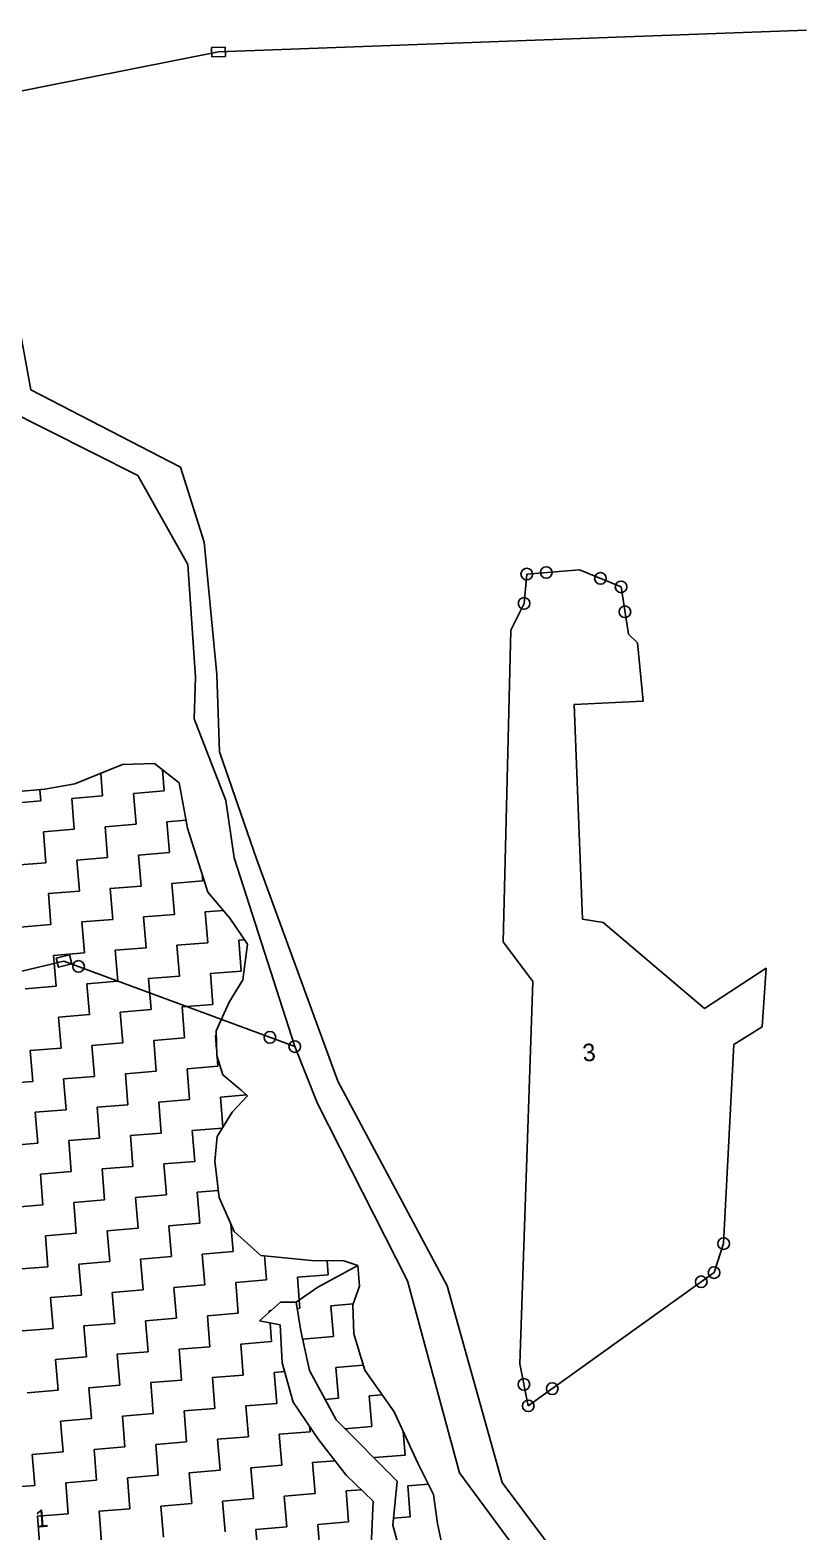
# Model space of a CAD drawing. Header units: metres. Extents: x 307122 to 311809, y 1926082 to 1930533.
# Drawn here: x 309282 to 309685, y 1929497 to 1930282 of the extents above; entities that cross this region are included whole.
import ezdxf

# ---------------------------------------------------------------- set-up
doc = ezdxf.new("R2010")
doc.units = ezdxf.units.M
for name, color, linetype in [('POLY_HATCH', 12, 'Continuous'), ('POLY_PARCEL', 6, 'Continuous'), ('POLY_ROAD', 30, 'Continuous'), ('TEXT_PARCEL', 7, 'Continuous'), ('V_BOUND_LINE', 7, 'Continuous')]:
    doc.layers.add(name, color=color, linetype=linetype)
doc.styles.add('TEXT_MAP', font='')
doc.styles.get('TEXT_MAP').set_extended_font_data('Kruti Dev 050')

msp = doc.modelspace()

# ---------------------------------------------------------------- linework, layer by layer
for points in [[(309376.88, 1930273.23), (309383.97, 1930273.49), (309384.15, 1930268.58), (309377.06, 1930268.32)], [(309303.74, 1929794.29), (309296.84, 1929792.62), (309295.68, 1929797.39), (309302.58, 1929799.06)]]:
    msp.add_lwpolyline(points, close=True)
for centre in [(309541.69, 1929998.04), (309551.86, 1929998.88), (309580.2, 1929995.79), (309590.98, 1929991.36), (309540.26, 1929982.74), (309592.99, 1929978.33), (309307.32, 1929793.02), (309407.38, 1929755.95), (309420.35, 1929751.15), (309644.62, 1929648.16), (309639.6, 1929633), (309632.89, 1929628.2), (309540.18, 1929574.58), (309555, 1929572.36), (309542.47, 1929563.38)]:
    msp.add_circle(centre, 3.04)
at = {"layer": 'POLY_HATCH'}
for p, q in [((309330.26, 1929898.51), (309347.03, 1929899.09)), ((309347.03, 1929899.09), (309359.88, 1929888.94)), ((309305.46, 1929888.48), (309330.26, 1929898.51)), ((309273.78, 1929884.28), (309289.68, 1929885.58)), ((309289.68, 1929885.58), (309305.46, 1929888.48)), ((309359.88, 1929888.94), (309364.22, 1929865.29)), ((309364.22, 1929865.29), (309374.98, 1929831.77)), ((309374.98, 1929831.77), (309386.49, 1929818.31)), ((309386.49, 1929818.31), (309395.62, 1929804.65)), ((309395.62, 1929804.65), (309393.14, 1929786.05)), ((309393.14, 1929786.05), (309386.1, 1929774.27)), ((309386.1, 1929774.27), (309379.32, 1929759.31)), ((309379.32, 1929759.31), (309379.57, 1929746.53)), ((309379.57, 1929746.53), (309382.8, 1929736.39)), ((309382.8, 1929736.39), (309392.27, 1929728.37)), ((309392.27, 1929728.37), (309395.71, 1929725.45)), ((309395.71, 1929725.45), (309387.61, 1929716.78)), ((309387.61, 1929716.78), (309379.84, 1929704.14)), ((309379.84, 1929704.14), (309378.5, 1929691.23)), ((309378.5, 1929691.23), (309380.86, 1929672.22)), ((309380.86, 1929672.22), (309388.72, 1929654.46)), ((309388.72, 1929654.46), (309402.56, 1929641.99)), ((309402.56, 1929641.99), (309429.2, 1929639.38)), ((309429.2, 1929639.38), (309446.03, 1929639.16)), ((309432.35, 1929625.48), (309453.36, 1929636.78)), ((309446.03, 1929639.16), (309453.36, 1929636.78)), ((309453.36, 1929636.78), (309454.26, 1929625.83)), ((309421.1, 1929617.59), (309432.35, 1929625.48)), ((309454.26, 1929625.83), (309450.8, 1929616.22)), ((309401.96, 1929607.82), (309412.89, 1929617.51)), ((309412.89, 1929617.51), (309421.1, 1929617.59)), ((309421.1, 1929617.59), (309423.5, 1929602.55)), ((309450.8, 1929616.22), (309451.2, 1929600.98)), ((309412.68, 1929605.77), (309401.96, 1929607.82)), ((309413.73, 1929585.92), (309412.68, 1929605.77)), ((309423.5, 1929602.55), (309428.13, 1929581.83)), ((309451.2, 1929600.98), (309457.01, 1929581.95)), ((309419.52, 1929565.29), (309413.73, 1929585.92)), ((309428.13, 1929581.83), (309441.98, 1929556)), ((309457.01, 1929581.95), (309472.37, 1929560.31)), ((309432.84, 1929545.87), (309419.52, 1929565.29)), ((309441.98, 1929556), (309473.92, 1929524.03)), ((309472.37, 1929560.31), (309484.76, 1929533.34)), ((309447.28, 1929527.12), (309432.84, 1929545.87)), ((309484.76, 1929533.34), (309492.89, 1929517.04)), ((309461.29, 1929513.61), (309447.28, 1929527.12)), ((309473.92, 1929524.03), (309471.71, 1929500.99)), ((309492.89, 1929517.04), (309494.98, 1929501.95)), ((309460.29, 1929490.08), (309461.29, 1929513.61)), ((309471.71, 1929500.99), (309479.24, 1929473.47)), ((309494.98, 1929501.95), (309497.77, 1929488.61))]:
    msp.add_line(p, q, dxfattribs=at)
at = {"layer": 'POLY_HATCH', "linetype": 'Continuous'}
for p, q in [((309319.9, 1929882.12), (309318.93, 1929893.92)), ((309352.17, 1929884.77), (309351.27, 1929895.74)), ((309287.62, 1929879.48), (309287.14, 1929885.37)), ((309336.03, 1929883.45), (309352.17, 1929884.77)), ((309337.36, 1929867.31), (309336.03, 1929883.45)), ((309271.48, 1929878.15), (309287.62, 1929879.48)), ((309303.76, 1929880.8), (309319.9, 1929882.12)), ((309305.08, 1929864.66), (309303.76, 1929880.8)), ((309321.22, 1929865.99), (309337.36, 1929867.31)), ((309353.49, 1929868.63), (309363.46, 1929869.45)), ((309354.82, 1929852.5), (309353.49, 1929868.63)), ((309288.94, 1929863.34), (309305.08, 1929864.66)), ((309290.27, 1929847.2), (309288.94, 1929863.34)), ((309322.54, 1929849.85), (309321.22, 1929865.99)), ((309338.68, 1929851.17), (309354.82, 1929852.5)), ((309274.13, 1929845.88), (309290.27, 1929847.2)), ((309306.41, 1929848.52), (309322.54, 1929849.85)), ((309307.73, 1929832.39), (309306.41, 1929848.52)), ((309340, 1929835.03), (309338.68, 1929851.17)), ((309356.14, 1929836.36), (309372.28, 1929837.68)), ((309357.47, 1929820.22), (309356.14, 1929836.36)), ((309372.28, 1929837.68), (309372.01, 1929841.03)), ((309291.59, 1929831.06), (309307.73, 1929832.39)), ((309292.91, 1929814.93), (309291.59, 1929831.06)), ((309323.87, 1929833.71), (309340, 1929835.03)), ((309325.19, 1929817.57), (309323.87, 1929833.71)), ((309341.33, 1929818.9), (309357.47, 1929820.22)), ((309373.6, 1929821.54), (309383.06, 1929822.32)), ((309374.93, 1929805.41), (309373.6, 1929821.54)), ((309276.78, 1929813.6), (309292.91, 1929814.93)), ((309309.05, 1929816.25), (309325.19, 1929817.57)), ((309310.38, 1929800.11), (309309.05, 1929816.25)), ((309342.65, 1929802.76), (309341.33, 1929818.9)), ((309358.79, 1929804.08), (309374.93, 1929805.41)), ((309391.07, 1929806.73), (309394.07, 1929806.98)), ((309392.39, 1929790.59), (309391.07, 1929806.73)), ((309294.24, 1929798.79), (309310.38, 1929800.11)), ((309295.56, 1929782.65), (309294.24, 1929798.79)), ((309326.51, 1929801.43), (309342.65, 1929802.76)), ((309327.84, 1929785.3), (309326.51, 1929801.43)), ((309360.11, 1929787.94), (309358.79, 1929804.08)), ((309376.25, 1929789.27), (309392.39, 1929790.59)), ((309377.57, 1929773.13), (309376.25, 1929789.27)), ((309279.42, 1929781.33), (309295.56, 1929782.65)), ((309311.7, 1929783.97), (309327.84, 1929785.3)), ((309313.02, 1929767.84), (309311.7, 1929783.97)), ((309343.98, 1929786.62), (309360.11, 1929787.94)), ((309345.3, 1929770.48), (309343.98, 1929786.62)), ((309361.44, 1929771.81), (309377.57, 1929773.13)), ((309296.89, 1929766.51), (309313.02, 1929767.84)), ((309298.21, 1929750.37), (309296.89, 1929766.51)), ((309329.16, 1929769.16), (309345.3, 1929770.48)), ((309330.49, 1929753.02), (309329.16, 1929769.16)), ((309362.76, 1929755.67), (309361.44, 1929771.81)), ((309282.07, 1929749.05), (309298.21, 1929750.37)), ((309314.35, 1929751.7), (309330.49, 1929753.02)), ((309315.67, 1929735.56), (309314.35, 1929751.7)), ((309346.62, 1929754.35), (309362.76, 1929755.67)), ((309347.95, 1929738.21), (309346.62, 1929754.35)), ((309378.9, 1929756.99), (309379.36, 1929757.03)), ((309379.51, 1929749.55), (309378.9, 1929756.99)), ((309283.4, 1929732.91), (309282.07, 1929749.05)), ((309380.22, 1929740.85), (309379.82, 1929745.73)), ((309299.53, 1929734.24), (309315.67, 1929735.56)), ((309300.86, 1929718.1), (309299.53, 1929734.24)), ((309331.81, 1929736.88), (309347.95, 1929738.21)), ((309333.13, 1929720.75), (309331.81, 1929736.88)), ((309364.08, 1929739.53), (309380.22, 1929740.85)), ((309365.41, 1929723.39), (309364.08, 1929739.53)), ((309267.26, 1929731.59), (309283.4, 1929732.91)), ((309284.72, 1929716.77), (309300.86, 1929718.1)), ((309316.99, 1929719.42), (309333.13, 1929720.75)), ((309318.32, 1929703.28), (309316.99, 1929719.42)), ((309349.27, 1929722.07), (309365.41, 1929723.39)), ((309350.59, 1929705.93), (309349.27, 1929722.07)), ((309381.55, 1929724.72), (309395.25, 1929725.84)), ((309382.83, 1929709.01), (309381.55, 1929724.72)), ((309286.04, 1929700.64), (309284.72, 1929716.77)), ((309302.18, 1929701.96), (309318.32, 1929703.28)), ((309334.46, 1929704.61), (309350.59, 1929705.93)), ((309335.78, 1929688.47), (309334.46, 1929704.61)), ((309366.73, 1929707.26), (309382.55, 1929708.55)), ((309368.06, 1929691.12), (309366.73, 1929707.26)), ((309269.91, 1929699.31), (309286.04, 1929700.64)), ((309303.5, 1929685.82), (309302.18, 1929701.96)), ((309319.64, 1929687.15), (309335.78, 1929688.47)), ((309320.97, 1929671.01), (309319.64, 1929687.15)), ((309351.92, 1929689.79), (309368.06, 1929691.12)), ((309353.24, 1929673.66), (309351.92, 1929689.79)), ((309287.37, 1929684.5), (309303.5, 1929685.82)), ((309288.69, 1929668.36), (309287.37, 1929684.5)), ((309304.83, 1929669.69), (309320.97, 1929671.01)), ((309337.1, 1929672.33), (309353.24, 1929673.66)), ((309338.43, 1929656.19), (309337.1, 1929672.33)), ((309369.38, 1929674.98), (309380.4, 1929675.88)), ((309370.7, 1929658.84), (309369.38, 1929674.98)), ((309272.55, 1929667.04), (309288.69, 1929668.36)), ((309306.15, 1929653.55), (309304.83, 1929669.69)), ((309322.29, 1929654.87), (309338.43, 1929656.19)), ((309354.57, 1929657.52), (309370.7, 1929658.84)), ((309355.89, 1929641.38), (309354.57, 1929657.52)), ((309388.16, 1929644.03), (309386.99, 1929658.37)), ((309290.01, 1929652.22), (309306.15, 1929653.55)), ((309291.34, 1929636.09), (309290.01, 1929652.22)), ((309323.61, 1929638.73), (309322.29, 1929654.87)), ((309339.75, 1929640.06), (309355.89, 1929641.38)), ((309341.08, 1929623.92), (309339.75, 1929640.06)), ((309372.03, 1929642.7), (309388.16, 1929644.03)), ((309373.35, 1929626.57), (309372.03, 1929642.7)), ((309405.63, 1929629.21), (309404.59, 1929641.79)), ((309275.2, 1929634.76), (309291.34, 1929636.09)), ((309307.48, 1929637.41), (309323.61, 1929638.73)), ((309308.8, 1929621.27), (309307.48, 1929637.41)), ((309421.76, 1929630.54), (309437.9, 1929631.86)), ((309437.9, 1929631.86), (309437.29, 1929639.27)), ((309324.94, 1929622.6), (309341.08, 1929623.92)), ((309357.21, 1929625.24), (309373.35, 1929626.57)), ((309358.54, 1929609.11), (309357.21, 1929625.24)), ((309389.49, 1929627.89), (309405.63, 1929629.21)), ((309390.81, 1929611.75), (309389.49, 1929627.89)), ((309422.73, 1929618.74), (309421.76, 1929630.54)), ((309292.66, 1929619.95), (309308.8, 1929621.27)), ((309293.99, 1929603.81), (309292.66, 1929619.95)), ((309326.26, 1929606.46), (309324.94, 1929622.6)), ((309423.09, 1929614.4), (309422.73, 1929618.74)), ((309439.23, 1929615.72), (309450.97, 1929616.69)), ((309342.4, 1929607.78), (309358.54, 1929609.11)), ((309374.67, 1929610.43), (309390.81, 1929611.75)), ((309376, 1929594.29), (309374.67, 1929610.43)), ((309406.95, 1929613.08), (309407.99, 1929613.16)), ((309407.01, 1929612.3), (309406.95, 1929613.08)), ((309421.63, 1929614.28), (309423.09, 1929614.4)), ((309440.55, 1929599.59), (309439.23, 1929615.72)), ((309277.85, 1929602.49), (309293.99, 1929603.81)), ((309310.12, 1929605.13), (309326.26, 1929606.46)), ((309311.45, 1929589), (309310.12, 1929605.13)), ((309343.72, 1929591.64), (309342.4, 1929607.78)), ((309408.27, 1929596.94), (309407.47, 1929606.76)), ((309359.86, 1929592.97), (309376, 1929594.29)), ((309361.18, 1929576.83), (309359.86, 1929592.97)), ((309392.14, 1929595.62), (309408.27, 1929596.94)), ((309393.46, 1929579.48), (309392.14, 1929595.62)), ((309424.46, 1929598.27), (309440.55, 1929599.59)), ((309295.31, 1929587.67), (309311.45, 1929589)), ((309296.63, 1929571.53), (309295.31, 1929587.67)), ((309327.58, 1929590.32), (309343.72, 1929591.64)), ((309328.91, 1929574.18), (309327.58, 1929590.32)), ((309345.05, 1929575.51), (309361.18, 1929576.83)), ((309377.32, 1929578.15), (309393.46, 1929579.48)), ((309378.65, 1929562.02), (309377.32, 1929578.15)), ((309409.6, 1929580.8), (309415.04, 1929581.25)), ((309410.92, 1929564.66), (309409.6, 1929580.8)), ((309441.87, 1929583.45), (309456.2, 1929584.62)), ((309443.2, 1929567.31), (309441.87, 1929583.45)), ((309280.5, 1929570.21), (309296.63, 1929571.53)), ((309312.77, 1929572.86), (309328.91, 1929574.18)), ((309314.09, 1929556.72), (309312.77, 1929572.86)), ((309346.37, 1929559.37), (309345.05, 1929575.51)), ((309459.33, 1929568.63), (309466.07, 1929569.19)), ((309362.51, 1929560.69), (309378.65, 1929562.02)), ((309394.78, 1929563.34), (309410.92, 1929564.66)), ((309396.11, 1929547.2), (309394.78, 1929563.34)), ((309436.22, 1929566.74), (309443.2, 1929567.31)), ((309460.66, 1929552.5), (309459.33, 1929568.63)), ((309297.96, 1929555.4), (309314.09, 1929556.72)), ((309299.28, 1929539.26), (309297.96, 1929555.4)), ((309330.23, 1929558.04), (309346.37, 1929559.37)), ((309331.56, 1929541.91), (309330.23, 1929558.04)), ((309363.83, 1929544.55), (309362.51, 1929560.69)), ((309379.97, 1929545.88), (309396.11, 1929547.2)), ((309381.29, 1929529.74), (309379.97, 1929545.88)), ((309412.24, 1929548.53), (309428.38, 1929549.85)), ((309413.57, 1929532.39), (309412.24, 1929548.53)), ((309428.38, 1929549.85), (309428.15, 1929552.71)), ((309446.63, 1929551.35), (309460.66, 1929552.5)), ((309478.12, 1929537.68), (309477.11, 1929549.99)), ((309283.14, 1929537.94), (309299.28, 1929539.26)), ((309284.47, 1929521.8), (309283.14, 1929537.94)), ((309315.42, 1929540.58), (309331.56, 1929541.91)), ((309316.74, 1929524.45), (309315.42, 1929540.58)), ((309347.69, 1929543.23), (309363.83, 1929544.55)), ((309349.02, 1929527.09), (309347.69, 1929543.23)), ((309461.98, 1929536.36), (309478.12, 1929537.68)), ((309365.16, 1929528.42), (309381.29, 1929529.74)), ((309397.43, 1929531.06), (309413.57, 1929532.39)), ((309398.75, 1929514.93), (309397.43, 1929531.06)), ((309429.71, 1929533.71), (309441.46, 1929534.68)), ((309431.03, 1929517.57), (309429.71, 1929533.71)), ((309462.02, 1929535.95), (309461.98, 1929536.36)), ((309300.6, 1929523.12), (309316.74, 1929524.45)), ((309301.93, 1929506.98), (309300.6, 1929523.12)), ((309332.88, 1929525.77), (309349.02, 1929527.09)), ((309334.2, 1929509.63), (309332.88, 1929525.77)), ((309366.48, 1929512.28), (309365.16, 1929528.42)), ((309479.44, 1929521.54), (309490.21, 1929522.43)), ((309268.33, 1929520.47), (309284.47, 1929521.8)), ((309382.62, 1929513.6), (309398.75, 1929514.93)), ((309414.89, 1929516.25), (309431.03, 1929517.57)), ((309416.22, 1929500.11), (309414.89, 1929516.25)), ((309447.17, 1929518.9), (309455.13, 1929519.55)), ((309448.49, 1929502.76), (309447.17, 1929518.9)), ((309480.77, 1929505.41), (309479.44, 1929521.54)), ((309285.79, 1929505.66), (309301.93, 1929506.98)), ((309318.07, 1929508.31), (309334.2, 1929509.63)), ((309319.39, 1929492.17), (309318.07, 1929508.31)), ((309350.34, 1929510.96), (309366.48, 1929512.28)), ((309351.67, 1929494.82), (309350.34, 1929510.96)), ((309383.94, 1929497.46), (309382.62, 1929513.6)), ((309287.11, 1929489.52), (309285.79, 1929505.66)), ((309400.08, 1929498.79), (309416.22, 1929500.11)), ((309401.4, 1929482.65), (309400.08, 1929498.79)), ((309432.35, 1929501.44), (309448.49, 1929502.76)), ((309433.68, 1929485.3), (309432.35, 1929501.44)), ((309472.07, 1929504.69), (309480.77, 1929505.41))]:
    msp.add_line(p, q, dxfattribs=at)
at = {"layer": 'POLY_PARCEL'}
for p, q in [((309540.26, 1929982.74), (309541.69, 1929998.04)), ((309541.69, 1929998.04), (309569.23, 1930000.3)), ((309569.23, 1930000.3), (309590.98, 1929991.36)), ((309590.98, 1929991.36), (309594.79, 1929966.66)), ((309533.36, 1929968.77), (309540.26, 1929982.74)), ((309529.29, 1929805.8), (309533.36, 1929968.77)), ((309594.79, 1929966.66), (309599.63, 1929962.14)), ((309599.63, 1929962.14), (309602.59, 1929931.55)), ((309602.59, 1929931.55), (309566.5, 1929929.93)), ((309566.5, 1929929.93), (309570.79, 1929817.69)), ((309570.79, 1929817.69), (309581.67, 1929815.9)), ((309581.67, 1929815.9), (309634.53, 1929771.09)), ((309544.84, 1929785.18), (309529.29, 1929805.8)), ((309274.62, 1929789.75), (309299.71, 1929795.84)), ((309299.71, 1929795.84), (309420.35, 1929751.15)), ((309634.53, 1929771.09), (309666.8, 1929792.06)), ((309666.8, 1929792.06), (309664.83, 1929761.51)), ((309537.98, 1929585.35), (309544.84, 1929785.18)), ((309664.83, 1929761.51), (309649.94, 1929752.25)), ((309649.94, 1929752.25), (309644.62, 1929648.16)), ((309644.62, 1929648.16), (309639.6, 1929633)), ((309639.6, 1929633), (309542.47, 1929563.38)), ((309542.47, 1929563.38), (309537.98, 1929585.35))]:
    msp.add_line(p, q, dxfattribs=at)
at = {"layer": 'POLY_ROAD'}
for p, q in [((309274.93, 1930135.45), (309282.44, 1930094.31)), ((309282.44, 1930094.31), (309360.6, 1930053.92)), ((309338.23, 1930049.56), (309267.81, 1930085.08)), ((309364.54, 1930003.08), (309338.23, 1930049.56)), ((309360.6, 1930053.92), (309373, 1930014.79)), ((309373, 1930014.79), (309379.59, 1929945.58)), ((309368.45, 1929944.21), (309364.54, 1930003.08)), ((309367.72, 1929922.36), (309368.45, 1929944.21)), ((309379.59, 1929945.58), (309381.02, 1929905.14)), ((309384.25, 1929879.71), (309367.72, 1929922.36)), ((309381.02, 1929905.14), (309400.35, 1929849.32)), ((309388.6, 1929849.73), (309384.25, 1929879.71)), ((309420.35, 1929751.15), (309388.6, 1929849.73)), ((309400.35, 1929849.32), (309442.82, 1929733.04)), ((309432.23, 1929721.34), (309420.35, 1929751.15)), ((309442.82, 1929733.04), (309500.09, 1929626.17)), ((309479.29, 1929628.66), (309432.23, 1929721.34)), ((309506.58, 1929528.35), (309479.29, 1929628.66)), ((309500.09, 1929626.17), (309528.81, 1929523.29)), ((309563.68, 1929450.9), (309506.58, 1929528.35)), ((309528.81, 1929523.29), (309579.08, 1929456.29))]:
    msp.add_line(p, q, dxfattribs=at)
at = {"layer": 'V_BOUND_LINE'}
for p, q in [((309380.51, 1930270.91), (309687.91, 1930282.36)), ((309202.73, 1930235.89), (309380.51, 1930270.91))]:
    msp.add_line(p, q, dxfattribs=at)

# ---------------------------------------------------------------- texts
at = {"layer": 'TEXT_PARCEL', "style": 'TEXT_MAP'}
for s, p in [('3', (309571.21, 1929743.22)), ('1', (309284.96, 1929499.65))]:
    msp.add_text(s, height=9.18, rotation=4.68931, dxfattribs=at).set_placement(p)

doc.saveas('drawing.dxf')
